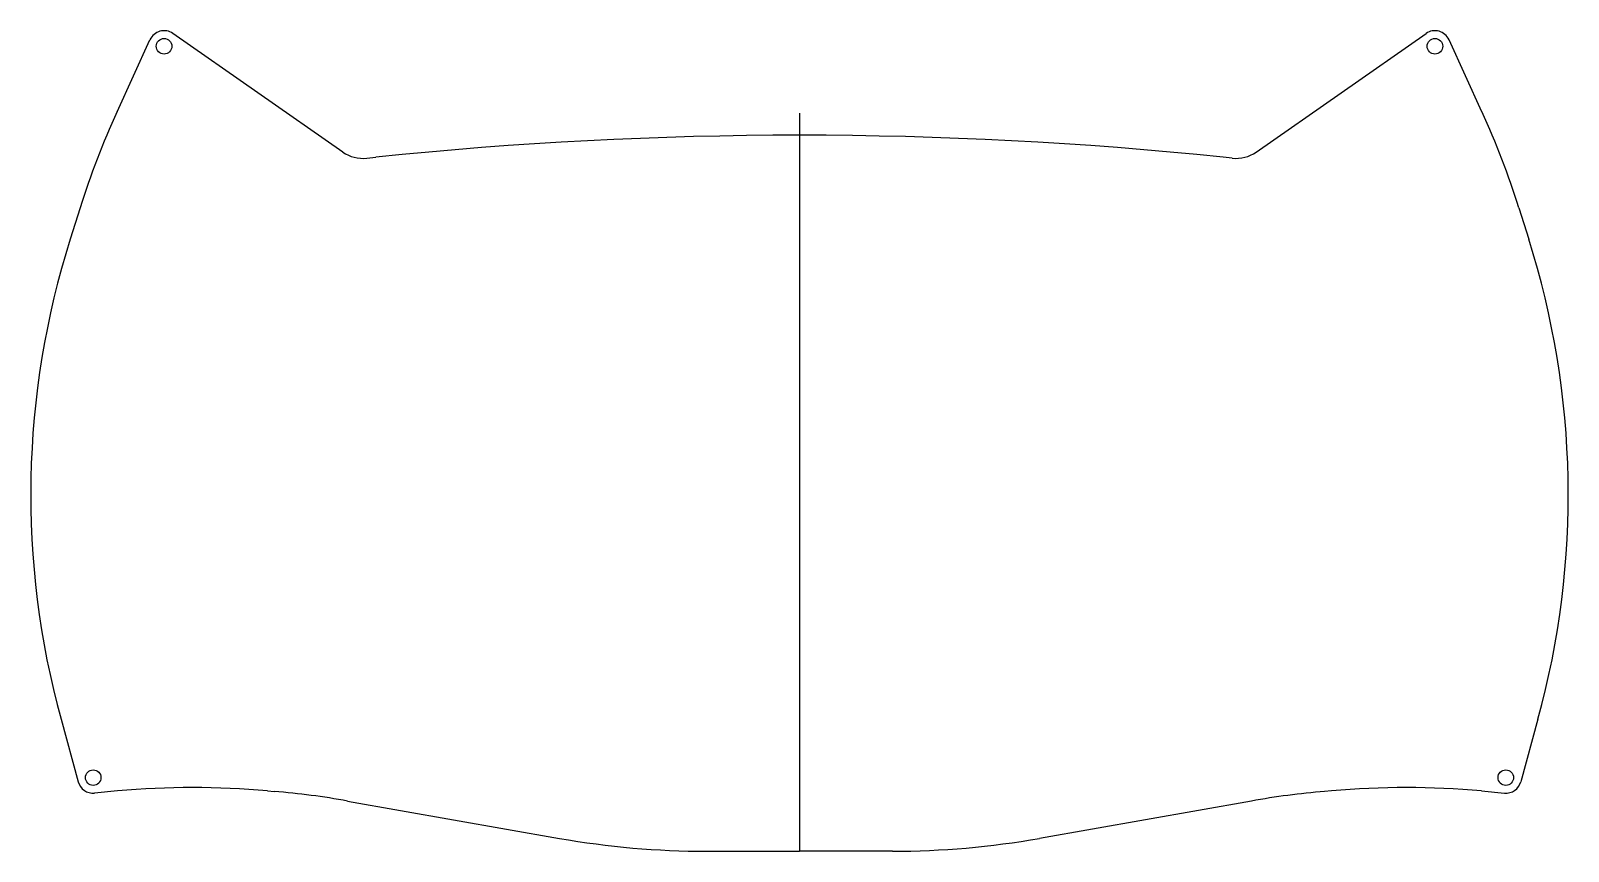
# Model space of a CAD drawing. Header units: millimetres. Extents: x -109 to 109, y -22 to 94.
import ezdxf

# ---------------------------------------------------------------- set-up
doc = ezdxf.new("R2010")
doc.units = ezdxf.units.MM
doc.layers.get('0').update_dxf_attribs({"linetype": 'CONTINUOUS'})

msp = doc.modelspace()

# ---------------------------------------------------------------- linework, layer by layer
for p, q in [((-64.69, 77.27), (-88.76, 94.06)), ((64.69, 77.27), (88.76, 94.06)), ((-96.67, 82.99), (-92.02, 93.17)), ((96.67, 82.99), (92.02, 93.17)), ((0, 82.78), (0, -21.79)), ((-61.31, 76.4), (-60.01, 76.53)), ((61.31, 76.4), (60.01, 76.53)), ((-101.91, 69.37), (-103.31, 64.94)), ((101.91, 69.37), (103.31, 64.94)), ((-104.62, -3.08), (-102.18, -11.94)), ((104.62, -3.08), (102.18, -11.94)), ((-96.6, -13.25), (-99.86, -13.55)), ((-75.36, -13.22), (-74.4, -13.31)), ((-64.02, -14.68), (-34, -19.97)), ((64.02, -14.68), (34, -19.97)), ((75.36, -13.22), (74.4, -13.31)), ((96.6, -13.25), (99.86, -13.55)), ((-13.16, -21.79), (0, -21.79)), ((13.16, -21.79), (0, -21.79))]:
    msp.add_line(p, q)
for centre in [(-90.02, 92.26), (90.02, 92.26), (-100.06, -11.36), (100.06, -11.36)]:
    msp.add_circle(centre, 1.1)
for centre, radius, start, end in [((-90.02, 92.26), 2.2, 55.107, 155.4643), ((90.02, 92.26), 2.2, 24.5357, 124.893), ((12.49, 33.16), 120, 155.4643, 162.4357), ((-12.49, 33.16), 120, 17.5643, 24.5357), ((0, -500.35), 580, 84.06109, 95.93891), ((-61.83, 81.37), 5, 235.107, 275.9389), ((61.83, 81.37), 5, 264.0611, 304.893), ((11.09, 28.73), 120, 162.4357, 195.371), ((-11.09, 28.73), 120, -15.371, 17.5643), ((-100.06, -11.36), 2.2, 195.371, 275.1563), ((-85.82, -132.77), 120, 85, 95.1563), ((85.82, -132.77), 120, 84.8437, 95), ((100.06, -11.36), 2.2, 264.8437, 344.629), ((-84.85, -132.85), 120, 80, 85), ((84.85, -132.85), 120, 95, 100), ((-13.16, 98.21), 120, 260, 270), ((13.16, 98.21), 120, 270, 280)]:
    msp.add_arc(centre, radius, start, end)

doc.saveas('drawing.dxf')
